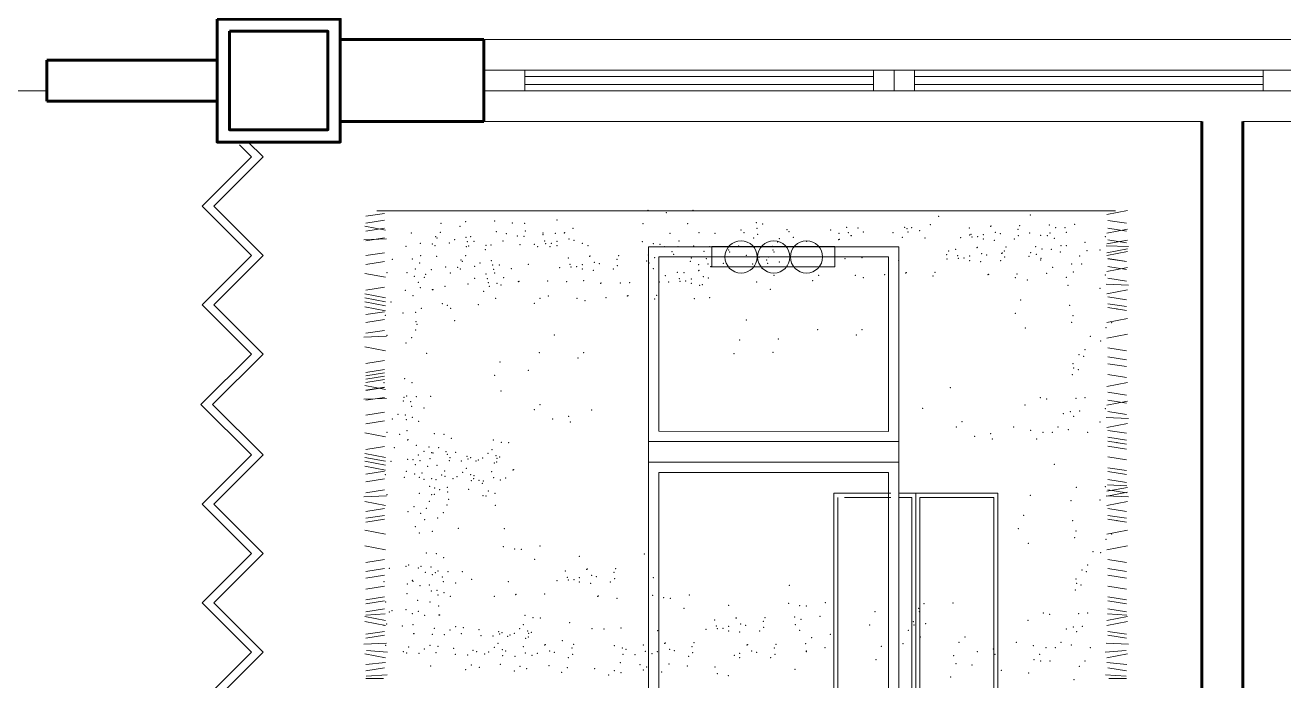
# Model space of a CAD drawing. Header units: metres. Extents: x 78 to 178, y -74 to 157.
# Drawn here: x 131.94 to 135.008, y 15.143 to 16.741 of the extents above; entities that cross this region are included whole.
import ezdxf

# ---------------------------------------------------------------- set-up
doc = ezdxf.new("R2010")
doc.units = ezdxf.units.M
doc.linetypes.add('ACAD_ISO03W100', pattern=[30, 12, -18])
for name, color, linetype, lineweight in [('envolvente', 164, 'Continuous', 60), ('Estructura', 1, 'Continuous', 60), ('mobiliario', 252, 'Continuous', 9), ('puertas', 15, 'Continuous', 9), ('ventanas', 132, 'Continuous', 9)]:
    doc.layers.add(name, color=color, linetype=linetype, lineweight=lineweight)

# ---------------------------------------------------------------- blocks, each defined once
blk = doc.blocks.new('SDF')
at = {"layer": 'mobiliario'}
for p, q in [((2627.8957, 1469.244), (2628.4486, 1469.5018)), ((2628.4486, 1469.5018), (2629.1797, 1467.9339)), ((2628.4365, 1469.4686), (2627.929, 1469.2319)), ((2628.6161, 1469.0834), (2628.4365, 1469.4686)), ((2628.0368, 1469.3106), (2628.3087, 1469.4374)), ((2628.3298, 1469.3921), (2628.0579, 1469.2653)), ((2628.0579, 1469.2653), (2628.0368, 1469.3106)), ((2628.6269, 1467.6761), (2627.8957, 1469.244)), ((2627.929, 1469.2319), (2628.1086, 1468.8467)), ((2628.0965, 1468.8135), (2628.6483, 1469.0708)), ((2628.1086, 1468.8467), (2628.6161, 1469.0834)), ((2628.1176, 1468.7682), (2628.6694, 1469.0255)), ((2628.1508, 1468.7561), (2628.6584, 1468.9928)), ((2628.6584, 1468.9928), (2629.1465, 1467.946)), ((2628.639, 1467.7093), (2628.1508, 1468.7561)), ((2628.2936, 1468.7663), (2628.1676, 1468.7075)), ((2628.4916, 1468.318), (2628.2888, 1468.753)), ((2628.5049, 1468.3131), (2628.2936, 1468.7663)), ((2628.1719, 1468.6985), (2628.2743, 1468.7462)), ((2628.1489, 1468.6988), (2627.9311, 1468.5972)), ((2627.9444, 1468.5924), (2628.1075, 1468.6685)), ((2628.3104, 1468.2334), (2628.1075, 1468.6685)), ((2628.3236, 1468.2286), (2628.1123, 1468.6818)), ((2628.1256, 1468.6769), (2628.1532, 1468.6898)), ((2628.3285, 1468.2419), (2628.1256, 1468.6769)), ((2627.9311, 1468.5972), (2628.1424, 1468.1441)), ((2628.1472, 1468.1574), (2627.9444, 1468.5924)), ((2628.9421, 1468.4672), (2629.0871, 1468.5348)), ((2629.1414, 1468.3947), (2629.078, 1468.5306)), ((2629.1505, 1468.3989), (2629.0871, 1468.5348)), ((2628.9638, 1468.4443), (2629.0907, 1468.5034)), ((2629.0054, 1468.3313), (2628.9421, 1468.4672)), ((2629.0145, 1468.3355), (2628.9511, 1468.4714)), ((2628.9765, 1468.4171), (2629.1034, 1468.4762)), ((2629.1505, 1468.3989), (2629.1414, 1468.3947)), ((2629.0145, 1468.3355), (2629.0054, 1468.3313)), ((2628.3748, 1468.2635), (2628.4771, 1468.3112)), ((2628.5049, 1468.3131), (2628.3789, 1468.2544)), ((2628.1424, 1468.1441), (2628.3621, 1468.2465)), ((2628.1472, 1468.1574), (2628.3104, 1468.2334)), ((2628.3285, 1468.2419), (2628.3578, 1468.2556)), ((2628.3711, 1468.201), (2628.2261, 1468.1333)), ((2628.4345, 1468.065), (2628.3711, 1468.201)), ((2628.4254, 1468.0608), (2628.362, 1468.1967)), ((2628.3747, 1468.1696), (2628.2478, 1468.1104)), ((2628.3874, 1468.1424), (2628.2605, 1468.0832)), ((2628.2895, 1467.9974), (2628.2261, 1468.1333)), ((2628.2985, 1468.0016), (2628.2351, 1468.1376)), ((2628.4254, 1468.0608), (2628.4345, 1468.065)), ((2628.2895, 1467.9974), (2628.2985, 1468.0016)), ((2629.1797, 1467.9339), (2628.6269, 1467.6761)), ((2629.1465, 1467.946), (2628.639, 1467.7093))]:
    blk.add_line(p, q, dxfattribs=at)
at = {"layer": 'mobiliario', "color": 7}
blk.add_line((2628.3087, 1469.4374), (2628.3298, 1469.3921), dxfattribs=at)
at = {"layer": 'mobiliario'}
for centre in [(2628.255, 1469.384), (2628.1827, 1469.3503), (2628.1104, 1469.3166)]:
    blk.add_circle(centre, 0.0393, dxfattribs=at)
for centre in [(2629.078, 1468.3649), (2628.3621, 1468.031)]:
    blk.add_arc(centre, 0.07, 25.1612, 204.8388, dxfattribs=at)
blk = doc.blocks.new('SDFKLJ')
at = {"layer": 'mobiliario', "ltscale": 0.8}
for p, q in [((2627.3319, 1469.0288), (2627.3141, 1468.98)), ((2627.354, 1469.031), (2627.3398, 1468.992)), ((2627.4739, 1468.9219), (2627.3141, 1468.98)), ((2627.4995, 1468.9338), (2627.3398, 1468.992)), ((2627.4739, 1468.9219), (2627.4157, 1468.7621)), ((2627.4995, 1468.9338), (2627.4414, 1468.7741)), ((2627.5755, 1468.704), (2627.4157, 1468.7621)), ((2627.6011, 1468.716), (2627.4414, 1468.7741)), ((2627.5755, 1468.704), (2627.5173, 1468.5443)), ((2627.6011, 1468.716), (2627.543, 1468.5562)), ((2627.6807, 1468.4848), (2627.5173, 1468.5443)), ((2627.7063, 1468.4968), (2627.543, 1468.5562)), ((2627.6807, 1468.4848), (2627.6212, 1468.3214)), ((2627.7063, 1468.4968), (2627.6469, 1468.3334)), ((2627.8066, 1468.2752), (2627.6469, 1468.3334)), ((2627.781, 1468.2633), (2627.6212, 1468.3214)), ((2627.781, 1468.2633), (2627.7229, 1468.1035)), ((2627.8066, 1468.2752), (2627.7485, 1468.1155)), ((2627.9082, 1468.0574), (2627.7485, 1468.1155)), ((2627.8826, 1468.0454), (2627.7229, 1468.1035)), ((2627.9082, 1468.0574), (2627.8501, 1467.8976)), ((2627.8826, 1468.0454), (2627.8245, 1467.8857)), ((2628.0098, 1467.8395), (2627.8501, 1467.8976)), ((2627.9842, 1467.8275), (2627.8245, 1467.8857)), ((2628.0098, 1467.8395), (2627.9517, 1467.6797)), ((2627.9842, 1467.8275), (2627.9261, 1467.6678)), ((2628.1215, 1467.6179), (2627.9517, 1467.6797)), ((2628.0958, 1467.606), (2627.9261, 1467.6678)), ((2628.1215, 1467.6179), (2628.0597, 1467.4481)), ((2628.0958, 1467.606), (2628.034, 1467.4362)), ((2628.1938, 1467.3781), (2628.034, 1467.4362)), ((2628.2194, 1467.39), (2628.0597, 1467.4481)), ((2628.1938, 1467.3781), (2628.1356, 1467.2183)), ((2628.2194, 1467.39), (2628.1613, 1467.2303)), ((2628.3073, 1467.1771), (2628.1613, 1467.2303)), ((2628.2954, 1467.1602), (2628.1356, 1467.2183))]:
    blk.add_line(p, q, dxfattribs=at)
at = {"layer": 'mobiliario'}
blk.add_circle((2628.3313, 1467.1476), 0.038, dxfattribs=at)

msp = doc.modelspace()

# ---------------------------------------------------------------- linework, layer by layer
at = {"layer": 'envolvente'}
for p, q in [((133.05784, 16.70601), (132.70784, 16.70601)), ((133.05784, 16.50601), (133.05784, 16.70601)), ((132.40784, 16.65601), (131.9932, 16.65601)), ((131.9932, 16.65601), (131.9932, 16.55601)), ((132.40784, 16.55601), (131.9932, 16.55601)), ((133.05784, 16.50601), (132.70784, 16.50601)), ((134.80784, 10.65601), (134.80784, 16.50601)), ((134.90784, 10.65601), (134.90784, 16.50601))]:
    msp.add_line(p, q, dxfattribs=at)
at = {"layer": 'envolvente', "lineweight": 9}
for p, q in [((133.05784, 16.70601), (137.05784, 16.70601)), ((134.80784, 16.50601), (133.05784, 16.50601)), ((137.05784, 16.50601), (134.90784, 16.50601))]:
    msp.add_line(p, q, dxfattribs=at)
at = {"layer": 'Estructura'}
for points in [[(132.40784, 16.75601), (132.40784, 16.45601), (132.70784, 16.45601), (132.70784, 16.75601)], [(132.43784, 16.72601), (132.43784, 16.48601), (132.67784, 16.48601), (132.67784, 16.72601)]]:
    msp.add_lwpolyline(points, close=True, dxfattribs=at)
at = {"layer": 'mobiliario'}
for p, q in [((132.77047, 16.27504), (132.81598, 16.28224)), ((132.77047, 16.25827), (132.81598, 16.26546)), ((134.59767, 16.28808), (132.79754, 16.28808)), ((134.62714, 16.28915), (134.57683, 16.27956)), ((134.62474, 16.25799), (134.57923, 16.26518)), ((132.76807, 16.25107), (132.81837, 16.24149)), ((132.77047, 16.23909), (132.81598, 16.24628)), ((132.77047, 16.23909), (132.81598, 16.24628)), ((134.62714, 16.24361), (134.57683, 16.23402)), ((134.62474, 16.23881), (134.57923, 16.246)), ((132.76567, 16.21752), (132.82077, 16.21991)), ((132.77047, 16.21512), (132.81598, 16.22231)), ((134.62953, 16.20107), (134.57444, 16.20346)), ((134.62714, 16.21722), (134.57683, 16.20764)), ((134.62474, 16.21065), (134.57923, 16.21785)), ((132.77047, 16.17916), (132.81598, 16.18635)), ((134.62714, 16.19565), (134.57683, 16.18606)), ((134.62714, 16.18908), (134.57683, 16.17949)), ((134.62474, 16.16511), (134.57923, 16.1723)), ((134.62474, 16.16449), (134.57923, 16.17168)), ((132.77047, 16.15759), (132.81598, 16.16478)), ((134.62714, 16.15011), (134.57683, 16.14052)), ((134.62474, 16.14531), (134.57923, 16.1525)), ((132.76807, 16.13602), (132.81837, 16.12643)), ((134.62953, 16.10757), (134.57444, 16.10997)), ((134.62474, 16.11716), (134.57923, 16.12435)), ((132.76807, 16.08568), (132.81837, 16.07609)), ((132.76807, 16.07609), (132.81837, 16.0665)), ((132.77047, 16.09527), (132.81598, 16.10246)), ((134.62714, 16.09558), (134.57683, 16.086)), ((134.62474, 16.07161), (134.57923, 16.0788)), ((132.76807, 16.0665), (132.81837, 16.05691)), ((132.76807, 16.05452), (132.81837, 16.04493)), ((134.62474, 16.05483), (134.57923, 16.06202)), ((134.62474, 16.04525), (134.57923, 16.05244)), ((132.77047, 16.03534), (132.81598, 16.04253)), ((132.77047, 16.01617), (132.81598, 16.02336)), ((134.62714, 16.02607), (134.57683, 16.01648)), ((132.77047, 15.9898), (132.81598, 15.99699)), ((134.62714, 15.98772), (134.57683, 15.97813)), ((132.76567, 15.98021), (132.82077, 15.98261)), ((132.76807, 15.95689), (132.81837, 15.9473)), ((134.62474, 15.94697), (134.57923, 15.95416)), ((132.77047, 15.91614), (132.81598, 15.92333)), ((134.62474, 15.92539), (134.57923, 15.93258)), ((132.77047, 15.89457), (132.81598, 15.90176)), ((132.77047, 15.88643), (132.81598, 15.89362)), ((134.62474, 15.90861), (134.57923, 15.91581)), ((132.76807, 15.86246), (132.81837, 15.85287)), ((132.77047, 15.87779), (132.81598, 15.88498)), ((132.77047, 15.86965), (132.81598, 15.87685)), ((134.62714, 15.87014), (134.57683, 15.86055)), ((134.62474, 15.88225), (134.57923, 15.88944)), ((132.76567, 15.8289), (132.82077, 15.8313)), ((132.77047, 15.85142), (132.81598, 15.85861)), ((132.77047, 15.85048), (132.81598, 15.85767)), ((132.77047, 15.85048), (132.81598, 15.85767)), ((132.77047, 15.82651), (132.81598, 15.8337)), ((134.62474, 15.83898), (134.57923, 15.84617)), ((134.62714, 15.8246), (134.57683, 15.81501)), ((134.62474, 15.8198), (134.57923, 15.82699)), ((132.77047, 15.79055), (132.81598, 15.79774)), ((132.77047, 15.76898), (132.81598, 15.77617)), ((134.62953, 15.78206), (134.57444, 15.78445)), ((134.62714, 15.77007), (134.57683, 15.76048)), ((134.62474, 15.79164), (134.57923, 15.79884)), ((132.76807, 15.74741), (132.81837, 15.73782)), ((134.62474, 15.7461), (134.57923, 15.75329)), ((132.77047, 15.70666), (132.81598, 15.71385)), ((134.62474, 15.72932), (134.57923, 15.73651)), ((134.62474, 15.71973), (134.57923, 15.72692)), ((134.62474, 15.70777), (134.57923, 15.71496)), ((132.76807, 15.69707), (132.81837, 15.68748)), ((132.76807, 15.68748), (132.81837, 15.67789)), ((132.76807, 15.67789), (132.81837, 15.6683)), ((134.62474, 15.6814), (134.57923, 15.68859)), ((132.76807, 15.66591), (132.81837, 15.65632)), ((132.77047, 15.64673), (132.81598, 15.65392)), ((134.62474, 15.65503), (134.57923, 15.66222)), ((134.62474, 15.64544), (134.57923, 15.65264)), ((132.77047, 15.62755), (132.81598, 15.63474)), ((134.62513, 15.61766), (134.5779, 15.62073)), ((134.62474, 15.62627), (134.57923, 15.63346)), ((132.76567, 15.5916), (132.82077, 15.59399)), ((132.77047, 15.60119), (132.81598, 15.60838)), ((134.62953, 15.5916), (134.57444, 15.59399)), ((134.62714, 15.61428), (134.57683, 15.60469)), ((134.62714, 15.6023), (134.57683, 15.59271)), ((134.62474, 15.60119), (134.57923, 15.60838)), ((132.76807, 15.57961), (132.81837, 15.57002)), ((132.77047, 15.55564), (132.81598, 15.56283)), ((134.62714, 15.57961), (134.57683, 15.57002)), ((134.62474, 15.55564), (134.57923, 15.56283)), ((132.77047, 15.53886), (132.81598, 15.54605)), ((132.77047, 15.52927), (132.81598, 15.53647)), ((134.62474, 15.53886), (134.57923, 15.54605)), ((134.62474, 15.52927), (134.57923, 15.53647)), ((132.76807, 15.5101), (132.81837, 15.50051)), ((134.62714, 15.5101), (134.57683, 15.50051)), ((132.76807, 15.47175), (132.81837, 15.46216)), ((134.62714, 15.47175), (134.57683, 15.46216)), ((132.77047, 15.431), (132.81598, 15.43819)), ((134.62474, 15.431), (134.57923, 15.43819)), ((132.77047, 15.40942), (132.81598, 15.41661)), ((134.62474, 15.40942), (134.57923, 15.41661)), ((132.77047, 15.39264), (132.81598, 15.39983)), ((132.77047, 15.36628), (132.81598, 15.37347)), ((134.62474, 15.39264), (134.57923, 15.39983)), ((134.62474, 15.36628), (134.57923, 15.37347)), ((132.77047, 15.33991), (132.81598, 15.3471)), ((134.62474, 15.33991), (134.57923, 15.3471)), ((132.77047, 15.33032), (132.81598, 15.33751)), ((132.77047, 15.31114), (132.81598, 15.31834)), ((134.62474, 15.33032), (134.57923, 15.33751)), ((134.62474, 15.31114), (134.57923, 15.31834)), ((132.76807, 15.29916), (132.81837, 15.28957)), ((132.76807, 15.28717), (132.81837, 15.27759)), ((132.77007, 15.30254), (132.81731, 15.30561)), ((134.62714, 15.29916), (134.57683, 15.28957)), ((134.62714, 15.28717), (134.57683, 15.27759)), ((134.62513, 15.30254), (134.5779, 15.30561)), ((132.77047, 15.25601), (132.81598, 15.2632)), ((132.77047, 15.24642), (132.81598, 15.25362)), ((134.62474, 15.25601), (134.57923, 15.2632)), ((134.62474, 15.24642), (134.57923, 15.25362)), ((132.76567, 15.23204), (132.82077, 15.23444)), ((132.77191, 15.21659), (132.82283, 15.2123)), ((134.62329, 15.21659), (134.57238, 15.2123)), ((134.62953, 15.23204), (134.57444, 15.23444)), ((132.76807, 15.20807), (132.81837, 15.19848)), ((132.77007, 15.18283), (132.81853, 15.18713)), ((134.62513, 15.18283), (134.57667, 15.18713)), ((134.62714, 15.20807), (134.57683, 15.19848)), ((132.77047, 15.16732), (132.81598, 15.17451)), ((132.7713, 15.15398), (132.82221, 15.15766)), ((134.62391, 15.15398), (134.57299, 15.15766)), ((134.62474, 15.16732), (134.57923, 15.17451)), ((132.77047, 15.14815), (132.81358, 15.14815)), ((134.62474, 15.14815), (134.58162, 15.14815))]:
    msp.add_line(p, q, dxfattribs=at)
for p in [(133.01358, 16.26185), (133.08455, 16.26332), (133.23634, 16.26579), (133.45808, 16.28942), (133.50243, 16.28413), (133.5677, 16.28942), (133.72194, 16.25984), (134.16657, 16.27466), (134.39007, 16.27804), (132.88115, 16.23466), (132.95212, 16.23612), (132.95393, 16.25807), (133.00014, 16.25064), (133.08832, 16.23743), (133.11267, 16.23256), (133.12741, 16.25841), (133.15722, 16.25807), (133.15929, 16.23889), (133.20195, 16.23016), (133.20214, 16.23399), (133.23196, 16.23364), (133.25387, 16.23442), (133.25524, 16.23503), (133.27496, 16.24549), (133.44585, 16.25704), (133.51168, 16.23364), (133.55468, 16.25684), (133.58265, 16.23511), (133.6213, 16.23364), (133.68475, 16.24178), (133.69227, 16.23511), (133.72404, 16.24587), (133.72538, 16.23084), (133.73749, 16.2566), (133.7967, 16.24242), (133.80208, 16.23744), (133.90338, 16.24167), (133.92362, 16.23328), (133.94245, 16.24819), (133.94654, 16.23485), (133.9699, 16.24663), (133.98323, 16.23654), (134.05509, 16.23485), (134.08402, 16.24824), (134.08952, 16.24489), (134.09178, 16.23654), (134.10037, 16.24696), (134.11996, 16.23979), (134.14636, 16.25498), (134.24111, 16.24641), (134.24228, 16.22978), (134.24575, 16.23138), (134.27528, 16.23043), (134.29303, 16.25067), (134.29441, 16.25128), (134.30486, 16.23603), (134.31672, 16.23284), (134.35969, 16.24311), (134.364, 16.25213), (134.38815, 16.23428), (134.41529, 16.22897), (134.43608, 16.25361), (134.43772, 16.23468), (134.45184, 16.24736), (134.47467, 16.24719), (134.47762, 16.23571), (134.49783, 16.25539), (132.86813, 16.20208), (132.90296, 16.20886), (132.93249, 16.20792), (132.93909, 16.20354), (132.94091, 16.22549), (132.94344, 16.22256), (132.97393, 16.21033), (132.98712, 16.21806), (133.01441, 16.22403), (133.01565, 16.20107), (133.01756, 16.21296), (133.02059, 16.20247), (133.02568, 16.22563), (133.03403, 16.21369), (133.06301, 16.20412), (133.0753, 16.20485), (133.105, 16.21515), (133.1398, 16.22724), (133.14626, 16.20631), (133.15615, 16.22596), (133.18129, 16.2071), (133.18912, 16.20141), (133.20658, 16.21513), (133.20888, 16.20862), (133.21894, 16.20107), (133.22273, 16.20952), (133.23602, 16.2033), (133.23612, 16.21418), (133.2657, 16.21979), (133.27755, 16.21659), (133.29806, 16.20878), (133.31181, 16.20331), (133.44393, 16.21328), (133.47107, 16.20797), (133.48741, 16.20669), (133.49866, 16.20107), (133.53097, 16.2012), (133.5334, 16.21471), (133.56963, 16.20253), (133.60828, 16.20107), (133.67925, 16.20253), (133.71533, 16.22231), (133.76074, 16.20146), (133.77418, 16.21268), (133.7784, 16.22074), (133.8127, 16.22377), (133.84515, 16.21414), (133.92316, 16.21843), (133.92454, 16.21904), (133.95299, 16.22818), (133.95406, 16.22818), (134.07766, 16.22385), (134.13334, 16.2224), (134.22046, 16.22335), (134.24804, 16.22486), (134.2598, 16.19841), (134.26118, 16.19902), (134.26189, 16.22576), (134.27518, 16.21955), (134.30247, 16.21651), (134.33077, 16.19987), (134.35098, 16.21955), (134.36103, 16.22808), (134.40284, 16.20136), (134.43163, 16.22769), (134.44834, 16.22101), (134.4646, 16.20313), (134.47763, 16.20326), (134.52363, 16.21128), (134.573, 16.22517), (132.83506, 16.16994), (132.88408, 16.17059), (132.90421, 16.17912), (132.94286, 16.17765), (133.00262, 16.16849), (133.01383, 16.17912), (133.06186, 16.19363), (133.26366, 16.17315), (133.31558, 16.17741), (133.31696, 16.17803), (133.38224, 16.16986), (133.38655, 16.17888), (133.45862, 16.18036), (133.47439, 16.17411), (133.51685, 16.18852), (133.52038, 16.18213), (133.56384, 16.17379), (133.59484, 16.18985), (133.60065, 16.17218), (133.65444, 16.19311), (133.65682, 16.18817), (133.69801, 16.18023), (133.72845, 16.17513), (133.74772, 16.16888), (133.75126, 16.17548), (133.76299, 16.19311), (133.76537, 16.18817), (133.93843, 16.17191), (133.97986, 16.17432), (134.06894, 16.16811), (134.18635, 16.18144), (134.18723, 16.17109), (134.19066, 16.19046), (134.20788, 16.19415), (134.21252, 16.17912), (134.21481, 16.17261), (134.22866, 16.17351), (134.24205, 16.17817), (134.27163, 16.18378), (134.28349, 16.18059), (134.31999, 16.18514), (134.32137, 16.18575), (134.32646, 16.19085), (134.3278, 16.17582), (134.38665, 16.17758), (134.39096, 16.1866), (134.40449, 16.18243), (134.41511, 16.16875), (134.41607, 16.17226), (134.41861, 16.19511), (134.44144, 16.19494), (134.46304, 16.18808), (134.51061, 16.1787), (134.52826, 16.19142), (134.55997, 16.1926), (132.82203, 16.13736), (132.87106, 16.13801), (132.89119, 16.14654), (132.90161, 16.16091), (132.92984, 16.14507), (132.96467, 16.15186), (132.976, 16.13711), (132.99421, 16.15091), (133.00081, 16.14654), (133.00516, 16.16556), (133.03564, 16.15332), (133.04884, 16.16105), (133.07613, 16.16702), (133.07927, 16.15596), (133.0823, 16.14547), (133.08455, 16.13711), (133.09574, 16.15668), (133.12472, 16.14711), (133.16671, 16.15815), (133.24301, 16.1501), (133.2683, 16.15812), (133.27059, 16.15161), (133.28444, 16.15251), (133.29773, 16.1463), (133.29783, 16.15718), (133.32502, 16.14326), (133.32741, 16.16278), (133.33927, 16.15959), (133.37353, 16.1463), (133.38358, 16.15483), (133.4549, 16.16641), (133.46027, 16.16143), (133.47089, 16.14776), (133.52944, 16.13816), (133.54618, 16.13803), (133.56158, 16.16567), (133.58136, 16.14242), (133.58182, 16.15727), (133.58274, 16.14303), (133.60473, 16.15884), (133.61119, 16.15218), (133.61226, 16.15218), (133.64142, 16.16053), (133.71328, 16.15884), (133.73586, 16.14785), (133.74997, 16.16053), (133.77816, 16.16379), (134.08784, 16.13735), (134.15743, 16.1382), (134.24195, 16.1673), (134.26924, 16.16425), (134.31775, 16.1673), (134.4444, 16.151), (134.4904, 16.15903), (134.49503, 16.13916), (134.51524, 16.15884), (132.88858, 16.12833), (132.8985, 16.11399), (132.91262, 16.12667), (132.9164, 16.13386), (133.01936, 16.11002), (133.0354, 16.12395), (133.0631, 16.13444), (133.06625, 16.12338), (133.06928, 16.11289), (133.09033, 16.11148), (133.09972, 16.10779), (133.10637, 16.12541), (133.14224, 16.11574), (133.14362, 16.11635), (133.21321, 16.11721), (133.25999, 16.11591), (133.30142, 16.11833), (133.34254, 16.11189), (133.34392, 16.1125), (133.3905, 16.11212), (133.41351, 16.11335), (133.48559, 16.11483), (133.50018, 16.13), (133.50879, 16.1151), (133.53408, 16.12313), (133.53637, 16.11662), (133.55022, 16.11752), (133.56351, 16.1113), (133.56361, 16.12218), (133.58405, 16.10692), (133.5908, 16.10826), (133.59319, 16.12778), (133.60505, 16.12459), (133.72283, 16.11527), (133.76513, 16.13121), (133.85957, 16.11853), (133.87369, 16.13121), (133.96358, 16.13101), (133.98302, 16.1254), (134.03455, 16.13248), (134.08646, 16.13674), (134.15312, 16.12918), (134.28676, 16.13288), (134.28814, 16.1335), (134.35342, 16.12533), (134.35773, 16.13435), (134.38283, 16.12001), (134.42981, 16.13583), (134.47737, 16.12645), (134.48201, 16.10658), (134.573, 16.13168), (132.86687, 16.09466), (132.88548, 16.08141), (132.90338, 16.10128), (132.93275, 16.09618), (132.93382, 16.09618), (132.96298, 16.10454), (133.05742, 16.09185), (133.07153, 16.10454), (133.21543, 16.08107), (133.35611, 16.07649), (133.40803, 16.08075), (133.4094, 16.08136), (133.47899, 16.08221), (133.60832, 16.07689), (133.756, 16.09695), (134.55997, 16.0991), (132.83128, 16.06622), (132.90561, 16.05092), (132.95643, 16.0621), (132.96926, 16.05817), (132.97736, 16.05089), (133.04439, 16.05928), (133.0867, 16.07522), (133.18113, 16.06253), (133.19525, 16.07522), (133.28514, 16.07502), (133.30458, 16.06941), (133.47468, 16.07319), (133.57103, 16.07434), (134.36656, 16.07114), (134.48599, 16.05769), (134.60153, 16.04874), (132.81825, 16.03364), (132.86119, 16.0396), (132.89185, 16.0409), (132.89259, 16.01835), (132.98667, 16.02049), (133.6974, 16.02202), (134.35353, 16.03856), (134.49112, 16.01683), (134.49438, 16.03312), (134.58851, 16.01616), (132.82223, 15.98475), (132.89143, 15.998), (132.8954, 16.01173), (133.22985, 15.98545), (133.8714, 15.99855), (133.96583, 15.98587), (133.97995, 15.99855), (134.37772, 16.00262), (134.57439, 16.00348), (132.86826, 15.96647), (132.88238, 15.97915), (133.68112, 15.97315), (133.77615, 15.97606), (134.53594, 15.98276), (134.56137, 15.9709), (132.91899, 15.94133), (133.19296, 15.94256), (133.28739, 15.92988), (133.30151, 15.94256), (133.6681, 15.94058), (133.76313, 15.94348), (134.5088, 15.9375), (134.51966, 15.9339), (134.52291, 15.95018), (133.09771, 15.92006), (133.16671, 15.89919), (134.49438, 15.91583), (134.49578, 15.90492), (134.50664, 15.90132), (132.81447, 15.86917), (132.86519, 15.87949), (132.88272, 15.86981), (133.08469, 15.88749), (134.49252, 15.88864), (132.86309, 15.83366), (132.86969, 15.83724), (132.89373, 15.83557), (132.92868, 15.836), (133.09972, 15.84883), (134.19486, 15.85719), (134.41436, 15.8329), (134.50089, 15.83113), (134.52291, 15.8329), (132.86152, 15.82512), (132.87961, 15.82289), (132.88193, 15.81154), (132.91215, 15.80776), (133.18113, 15.80357), (133.19525, 15.81626), (133.3211, 15.80322), (134.12787, 15.80684), (134.37718, 15.81484), (134.42992, 15.82967), (134.50989, 15.80032), (134.573, 15.80616), (132.83506, 15.78133), (132.84849, 15.79255), (132.86659, 15.79031), (132.8689, 15.77896), (132.88361, 15.78478), (132.89913, 15.77518), (133.22586, 15.78073), (133.26493, 15.78724), (133.26901, 15.7739), (134.2234, 15.77426), (134.47082, 15.79381), (134.48787, 15.79855), (134.49578, 15.78764), (134.55997, 15.77359), (132.82203, 15.74875), (132.85247, 15.74366), (132.87059, 15.7522), (132.93699, 15.74532), (132.96102, 15.74366), (134.20928, 15.76158), (134.25401, 15.73873), (134.29308, 15.74525), (134.34925, 15.76123), (134.39044, 15.75329), (134.42088, 15.7482), (134.44369, 15.74855), (134.4578, 15.76123), (134.48275, 15.75506), (134.52943, 15.7482), (132.83945, 15.71108), (132.87199, 15.72992), (132.87313, 15.73036), (132.89374, 15.71652), (132.92396, 15.71274), (132.948, 15.71108), (132.97854, 15.73398), (133.08149, 15.72949), (133.10093, 15.72388), (133.11864, 15.723), (134.29716, 15.73191), (134.40571, 15.73191), (134.60153, 15.72323), (132.83128, 15.6776), (132.87202, 15.68285), (132.88493, 15.68192), (132.89837, 15.69313), (132.90224, 15.67907), (132.91215, 15.70184), (132.92637, 15.68433), (132.93107, 15.69924), (132.93388, 15.6984), (132.96552, 15.7014), (132.96934, 15.6946), (132.97397, 15.67957), (132.97544, 15.68706), (132.98956, 15.69974), (133.00351, 15.67862), (133.01694, 15.68984), (133.01941, 15.68381), (133.0255, 15.68665), (133.03885, 15.6782), (133.04494, 15.68103), (133.05503, 15.6857), (133.06847, 15.69691), (133.07745, 15.70655), (133.08791, 15.6913), (133.09038, 15.68527), (133.09647, 15.68811), (132.86899, 15.65356), (132.88922, 15.64649), (132.89064, 15.6696), (132.90725, 15.64891), (132.92086, 15.66582), (132.9438, 15.66773), (132.96242, 15.65448), (133.00638, 15.65123), (133.01537, 15.66087), (133.07735, 15.6527), (133.08316, 15.67344), (133.08925, 15.67627), (133.12927, 15.65696), (133.13065, 15.65757), (134.44843, 15.67002), (132.81825, 15.64503), (132.86428, 15.63864), (132.90056, 15.63893), (132.91189, 15.63388), (132.92578, 15.61639), (132.93078, 15.63515), (132.94142, 15.63294), (132.95486, 15.64415), (132.96341, 15.64096), (132.98285, 15.63535), (132.99295, 15.64001), (133.02582, 15.64562), (133.02717, 15.63059), (133.03337, 15.63517), (133.03438, 15.64243), (133.04619, 15.63123), (133.0543, 15.62395), (133.0567, 15.62964), (133.08199, 15.63767), (133.09813, 15.63205), (133.11152, 15.63672), (134.573, 15.6157), (132.82223, 15.59614), (132.90056, 15.59992), (132.93078, 15.59614), (132.93695, 15.59717), (132.93812, 15.61267), (132.95039, 15.60838), (132.96879, 15.61396), (132.96983, 15.60277), (132.97234, 15.58479), (133.02136, 15.60985), (133.05553, 15.59387), (133.06361, 15.59356), (133.06896, 15.60509), (133.08511, 15.59947), (134.38983, 15.59509), (134.50203, 15.61424), (132.87342, 15.55466), (132.88753, 15.56734), (132.91776, 15.56356), (132.9251, 15.58009), (132.96836, 15.57106), (133.08573, 15.57046), (134.48901, 15.58166), (134.55997, 15.58313), (132.90364, 15.55088), (132.91359, 15.53549), (132.9452, 15.53953), (132.95932, 15.55222), (134.37355, 15.54622), (134.49298, 15.53277), (134.60153, 15.53277), (132.89062, 15.5183), (132.90057, 15.50291), (132.93218, 15.50696), (132.99593, 15.51439), (133.1076, 15.51343), (134.36053, 15.51364), (134.50137, 15.5082), (134.58851, 15.50019), (133.10567, 15.46967), (133.13281, 15.46436), (133.14915, 15.46308), (133.19515, 15.4711), (134.38472, 15.4777), (134.49812, 15.49191), (134.57439, 15.48751), (132.9181, 15.45422), (132.94213, 15.45256), (132.95965, 15.44288), (133.18213, 15.43852), (133.29107, 15.4459), (133.44942, 15.45147), (134.54293, 15.45784), (134.56137, 15.45493), (132.8275, 15.41661), (132.86824, 15.42185), (132.87485, 15.42542), (132.89846, 15.41807), (132.90507, 15.42164), (132.91499, 15.4073), (132.92911, 15.41998), (132.93242, 15.40108), (132.94002, 15.40673), (132.94663, 15.4103), (132.97067, 15.40864), (133.00561, 15.40906), (133.25667, 15.41027), (133.30859, 15.41453), (133.30996, 15.41514), (133.37524, 15.40697), (133.37955, 15.41599), (134.51579, 15.41258), (134.52665, 15.40897), (134.52991, 15.42526), (132.81447, 15.38403), (132.87175, 15.3785), (132.88335, 15.38797), (132.88544, 15.38549), (132.90197, 15.37472), (132.92491, 15.37663), (132.95655, 15.39596), (132.95886, 15.3846), (132.98909, 15.38082), (133.02865, 15.39044), (133.11773, 15.38423), (133.23601, 15.38721), (133.2613, 15.39524), (133.2636, 15.38873), (133.27745, 15.38963), (133.29074, 15.38341), (133.29084, 15.39429), (133.31803, 15.38037), (133.32042, 15.39989), (133.33227, 15.3967), (133.36653, 15.38342), (133.37658, 15.39194), (133.4713, 15.39445), (133.80256, 15.37518), (134.50137, 15.39091), (134.50277, 15.38), (134.51363, 15.3764), (132.87033, 15.35539), (132.93033, 15.36162), (132.94353, 15.36338), (132.94584, 15.35202), (132.96055, 15.35784), (132.97606, 15.34824), (133.08333, 15.3486), (133.13525, 15.35286), (133.13663, 15.35347), (133.20622, 15.35432), (133.33555, 15.349), (133.33693, 15.34962), (133.38239, 15.34377), (133.46937, 15.35069), (133.49651, 15.34538), (133.51285, 15.34409), (133.55885, 15.35212), (134.49952, 15.36371), (132.81845, 15.33514), (132.8275, 15.31069), (132.83438, 15.31351), (132.86824, 15.31594), (132.89678, 15.33892), (132.89846, 15.31216), (132.927, 15.33514), (132.94753, 15.32526), (133.54583, 15.31954), (133.65476, 15.32692), (133.80063, 15.33142), (133.82777, 15.3261), (133.84412, 15.32482), (133.89011, 15.33285), (134.01115, 15.31124), (134.11745, 15.31959), (134.1197, 15.31124), (134.13089, 15.33081), (134.20185, 15.33227), (132.81447, 15.27811), (132.82136, 15.28094), (132.88375, 15.30634), (132.88544, 15.27958), (132.91398, 15.30256), (132.94893, 15.30298), (132.95006, 15.30342), (133.15439, 15.27961), (133.15843, 15.30256), (133.17787, 15.29694), (133.19558, 15.29607), (133.26726, 15.28482), (133.62037, 15.29129), (133.67229, 15.29555), (133.67366, 15.29616), (133.68412, 15.28091), (133.73894, 15.28799), (133.74325, 15.29701), (133.81533, 15.29849), (133.81698, 15.27956), (133.83109, 15.29224), (133.87709, 15.30027), (133.99813, 15.27866), (134.10443, 15.28701), (134.10668, 15.27866), (134.13486, 15.28192), (134.38417, 15.28992), (134.42136, 15.30798), (134.43692, 15.30475), (134.50788, 15.30621), (134.52991, 15.30798), (132.85962, 15.27629), (132.88684, 15.2573), (132.88798, 15.25774), (132.93234, 15.25593), (132.93704, 15.27084), (132.96187, 15.25498), (132.97531, 15.2662), (132.98909, 15.27491), (133.0033, 15.25739), (133.00801, 15.27231), (133.04627, 15.26766), (133.05091, 15.25263), (133.08044, 15.25168), (133.09388, 15.2629), (133.09634, 15.25687), (133.10244, 15.25971), (133.11578, 15.25126), (133.12188, 15.2541), (133.13197, 15.25876), (133.14541, 15.26998), (133.16485, 15.26437), (133.16619, 15.24934), (133.16731, 15.25834), (133.17341, 15.26118), (133.32138, 15.26999), (133.35091, 15.26904), (133.39235, 15.27146), (133.48143, 15.26524), (133.59971, 15.26823), (133.625, 15.27626), (133.6273, 15.26975), (133.64115, 15.27064), (133.65444, 15.26443), (133.65454, 15.27531), (133.68173, 15.26139), (133.69597, 15.27772), (133.73023, 15.26443), (133.74028, 15.27296), (133.8276, 15.26589), (133.85689, 15.24814), (133.90288, 15.25616), (134.09256, 15.26598), (134.12184, 15.24934), (134.23039, 15.24934), (134.47782, 15.26889), (134.49486, 15.27363), (134.50277, 15.26272), (134.51689, 15.2754), (132.81845, 15.22923), (132.87495, 15.22516), (132.91322, 15.22051), (132.927, 15.22923), (132.94592, 15.22662), (132.98419, 15.22198), (133.03179, 15.21722), (133.08332, 15.2243), (133.0923, 15.23393), (133.10276, 15.21868), (133.15429, 15.22576), (133.16009, 15.2465), (133.20621, 15.23002), (133.20758, 15.23063), (133.24918, 15.24029), (133.27286, 15.22247), (133.27718, 15.23149), (133.37606, 15.22815), (133.3955, 15.22254), (133.40406, 15.21935), (133.44703, 15.22962), (133.49895, 15.23387), (133.50033, 15.23449), (133.51078, 15.21924), (133.56561, 15.22632), (133.56992, 15.23534), (133.69925, 15.23002), (133.70062, 15.23063), (133.7659, 15.22247), (133.77022, 15.23149), (133.84229, 15.23297), (133.88986, 15.22358), (134.0266, 15.22684), (134.07954, 15.2334), (134.21628, 15.23666), (134.30007, 15.22033), (134.35625, 15.23631), (134.39743, 15.22837), (134.42787, 15.22328), (134.45068, 15.22363), (134.4648, 15.23631), (134.48975, 15.23014), (134.53642, 15.22328), (132.86152, 15.21394), (132.87025, 15.21024), (132.89978, 15.2093), (132.94122, 15.21171), (132.98882, 15.20695), (133.01836, 15.206), (133.04035, 15.21403), (133.05979, 15.20841), (133.06988, 15.21308), (133.1041, 15.20365), (133.11132, 15.21549), (133.13363, 15.20271), (133.15892, 15.21073), (133.17507, 15.20512), (133.18846, 15.20978), (133.21804, 15.21539), (133.22989, 15.2122), (133.26415, 15.19891), (133.2742, 15.20744), (133.39104, 15.18677), (133.39685, 15.20751), (133.42638, 15.20656), (133.45167, 15.21459), (133.46781, 15.20897), (133.4812, 15.21364), (133.52264, 15.21605), (133.5569, 15.20276), (133.56695, 15.21129), (133.66811, 15.20512), (133.6814, 15.19891), (133.6815, 15.20978), (133.71108, 15.21539), (133.72293, 15.2122), (133.75719, 15.19891), (133.76725, 15.20744), (133.84387, 15.21556), (133.84394, 15.21404), (134.01357, 15.19426), (134.20325, 15.20408), (134.261, 15.21381), (134.30416, 15.20699), (134.39859, 15.19431), (134.41271, 15.20699), (134.41485, 15.1907), (134.43766, 15.19105), (134.5234, 15.1907), (132.9282, 15.17913), (133.01389, 15.17023), (133.02733, 15.18145), (133.04677, 15.17584), (133.0983, 15.18291), (133.13246, 15.16694), (133.1459, 15.17815), (133.16205, 15.17254), (133.21687, 15.17962), (133.24774, 15.16364), (133.26118, 15.17486), (133.32835, 15.17257), (133.36251, 15.15659), (133.37595, 15.16781), (133.3921, 15.16219), (133.43864, 15.18201), (133.44692, 15.16927), (133.45479, 15.17639), (133.49123, 15.16451), (133.50961, 15.18347), (133.55392, 15.17871), (133.62109, 15.17642), (133.62705, 15.16048), (133.65419, 15.15517), (133.81673, 15.1703), (134.20891, 15.18449), (134.24798, 15.18123), (134.3196, 15.1682), (134.38557, 15.16173), (134.50928, 15.17802), (134.19589, 15.15191), (134.49626, 15.14544)]:
    msp.add_point(p, dxfattribs=at)
at = {"layer": 'puertas', "linetype": 'ACAD_ISO03W100', "ltscale": 0.004}
msp.add_lwpolyline([(130.9932, 16.58101), (130.9932, 16.63101), (131.9932, 16.63101), (131.9932, 16.58101)], close=True, dxfattribs=at)
at = {"layer": 'ventanas'}
for p, q in [((133.05784, 16.63101), (135.05784, 16.63101)), ((133.15784, 16.58101), (133.15784, 16.63101)), ((134.00784, 16.58101), (134.00784, 16.63101)), ((134.05784, 16.58101), (134.05784, 16.63101)), ((134.10784, 16.58101), (134.10784, 16.63101)), ((134.95784, 16.63101), (134.95784, 16.58101)), ((133.15784, 16.61601), (134.00784, 16.61601)), ((134.10784, 16.61601), (134.95784, 16.61601)), ((135.05784, 16.58101), (133.05784, 16.58101)), ((133.15784, 16.59601), (134.00784, 16.59601)), ((134.10784, 16.59601), (134.95784, 16.59601))]:
    msp.add_line(p, q, dxfattribs=at)

# ---------------------------------------------------------------- block references
at = {"layer": 'mobiliario', "xscale": -1, "rotation": 25.00000000000015}
for name, p in [('SDFKLJ', (3134.49281, -204.57696)), ('SDF', (3136.68136, -204.78966))]:
    msp.add_blockref(name, p, dxfattribs=at)

doc.saveas('drawing.dxf')
